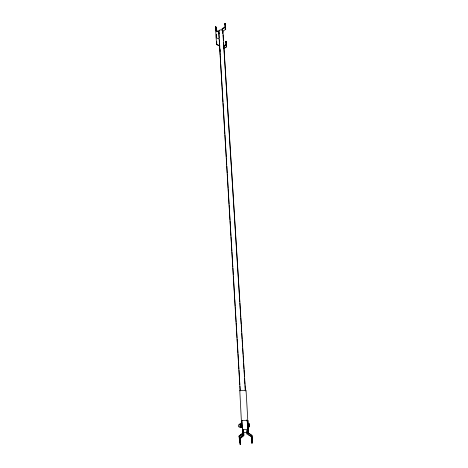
<?xml version="1.0" encoding="UTF-8"?>
<svg xmlns="http://www.w3.org/2000/svg" width="468" height="468" viewBox="0 0 468 468"><rect width="100%" height="100%" fill="white"/><g stroke="black" fill="none" stroke-linecap="round" stroke-linejoin="round"><path stroke-width="0.7" d="M216.251 34.556L216.257 37.756L219.428 39.154M219.878 46.069L216.76 44.682L216.754 41.57M216.643 44.361C215.847 37.206 215.257 16.994 216.093 31.204M241.576 427.225L240.09 427.383L241.722 427.284L241.371 423.903L239.897 424.066L241.371 423.903M248.093 423.493C247.654 428.899 250.509 427.313 249.093 423.429L248.099 423.639L249.093 423.429M239.961 425.002L240.055 424.131M240.031 423.985L240.224 427.307M249.292 424.429L249.304 426.892M238.978 436.82L239.411 435.807M239.909 438.908L243.846 435.556L243.6 432.128L243.208 433.795L239.464 436.749L240.254 442.658L239.405 436.439L243.576 432.894L243.424 429.46M223.429 46.765L226.524 44.653L226.073 41.202L226.635 46.911L223.722 48.66M225.284 29.396L224.786 23.447L225.324 26.641L222.119 28.735L222.107 30.385M243.81 435.258L240.055 438.147L240.657 444.53L240.453 443.114M240.131 390.786L218.708 31.613C217.989 29.455 223.388 29.127 222.938 31.35L245.437 390.856M222.938 31.35L222.908 32.514M220.212 55.253L219.387 40.423M223.464 42.249L223.774 47.736M219.954 49.105L220.217 51.322M239.932 435.445L243.079 433.263L243.114 432.157M243.307 435.293L239.476 438.159L240.195 444.6L239.985 443.184M239.856 438.013L243.342 435.591L243.225 433.187L243.705 433.157M223.394 46.157L226.225 44.366L225.705 41.248L226.342 46.624M225.114 47.52L226.179 46.923M242.541 430.695L241.921 421.083M247.742 430.385L247.145 419.714M242.752 432.496L242.342 425.769M240.142 390.528L240.476 390.487M248.917 434.93L252.106 436.796L252.223 443.214L252.223 435.456L248.666 433.105L247.923 420.246L241.786 420.621L242.249 427.805M242.266 420.51C239.92 419.269 242.5 429.835 241.716 427.003M240.494 424.739C237.288 423.125 237.645 428.653 240.605 426.676M240.119 425.576L241.465 425.494M248.198 425.079L249.198 425.02M248.303 426.816L249.309 426.752M243.354 432.619L247.765 432.315L247.73 429.367L242.547 429.682L243.032 432.625M247.513 432.923L247.034 432.953L246.905 430.852M246.94 420.264C248.297 420.059 247.519 431.233 247.794 426.635M245.062 390.207L245.548 390.242L245.565 390.792M218.55 31.502L216 30.274L216.146 27.05L216.468 31.204M218.96 32.017L216.035 30.841L215.619 30.274M217.216 44.641L219.48 45.56M219.738 45.817L219.568 44.618M219.205 37.674L218.889 32.877M223.043 34.925L223.347 40.184M248.18 433.134L251.737 435.486L251.743 443.243L251.638 436.825L248.449 434.959L247.964 431.04M240.061 426.658L240.248 427.448M239.546 441.23L239.762 442.728L239.008 435.948L243.044 432.935L242.933 429.489M219.036 30.321L219.042 30.502M216.333 34.55L216.432 35.972M219.422 30.297L219.428 30.479M248.262 428.208L248.613 433.813M247.701 426.834L247.835 428.934M223.739 45.513L224.318 55.142M224.4 56.137L228.542 122.622M228.606 123.581L230.408 152.539M230.478 153.463L234.164 212.495M234.234 213.349L235.562 234.994M235.62 235.819L239.3 294.349M239.388 295.811L239.762 301.895M239.844 303.106L240.219 309.43M240.3 310.407L240.681 316.959M240.763 317.936L241.166 324.271M241.26 325.728L241.628 331.794M241.716 333.029L242.085 339.347M242.172 340.324L242.582 346.893M242.64 348.052L243.044 354.399M243.132 355.645L243.5 361.694M243.588 362.946L243.957 369.27M244.044 370.241L244.454 376.81M244.507 378.214L244.91 384.298M244.998 385.568L245.326 390.862M247.104 419.784L247.239 421.662M247.519 426.348L247.701 429.267M222.704 33.708L222.417 29.104L225.634 26.933L225.166 23.4L225.757 29.379L222.727 31.18L222.592 32.181M247.326 428.893L247.537 434.175L247.338 430.121M246.999 433.052L247.069 434.205L246.917 430.25M241.529 423.803L239.786 390.505L246.033 390.213L247.73 418.778M248.052 431.092L247.783 426.605M243.6 430.607L243.863 434.971M243.138 430.636L243.225 432.093M243.313 433.543L243.401 434.994M243.056 430.385L243.184 432.485M219.082 31.18L219.246 33.895M220.27 56.055L220.674 62.952M220.732 64.011L222.084 86.638M222.142 87.399L222.546 94.314M222.604 95.396L223.002 102.205M223.084 103.422L224.418 125.676M224.494 126.764L224.874 133.55M224.968 134.778L226.29 157.043M226.36 158.102L226.74 164.9M226.84 166.122L227.22 172.914M227.313 173.973L228.162 188.405M228.232 189.446L228.612 196.244M228.712 197.467L229.092 204.259M229.191 205.353L230.034 219.767M230.104 220.791L230.513 227.793M230.578 228.811L230.964 235.609M231.063 236.738L231.438 243.623M231.543 244.764L231.906 251.129M231.97 252.135L232.385 259.155M232.456 260.091L232.83 266.953M232.935 268.123L233.31 274.968M233.415 276.149L234.252 290.517M234.328 291.476L234.702 298.297M234.807 299.502L235.188 306.324M235.275 307.534L235.656 314.332M235.732 315.315L236.124 321.885M236.194 322.838L236.58 329.677M236.668 330.858L237.06 337.709M237.147 338.879L237.528 345.676M237.604 346.683L237.996 353.246M238.06 354.182L238.452 361.062M238.54 362.203L238.932 369.088M239.019 370.223L239.4 377.021M239.476 378.045L239.868 384.608M239.955 386.065L240.224 390.874M247.812 420.2L247.976 423.599M247.338 420.229L247.42 421.65"/></g></svg>
